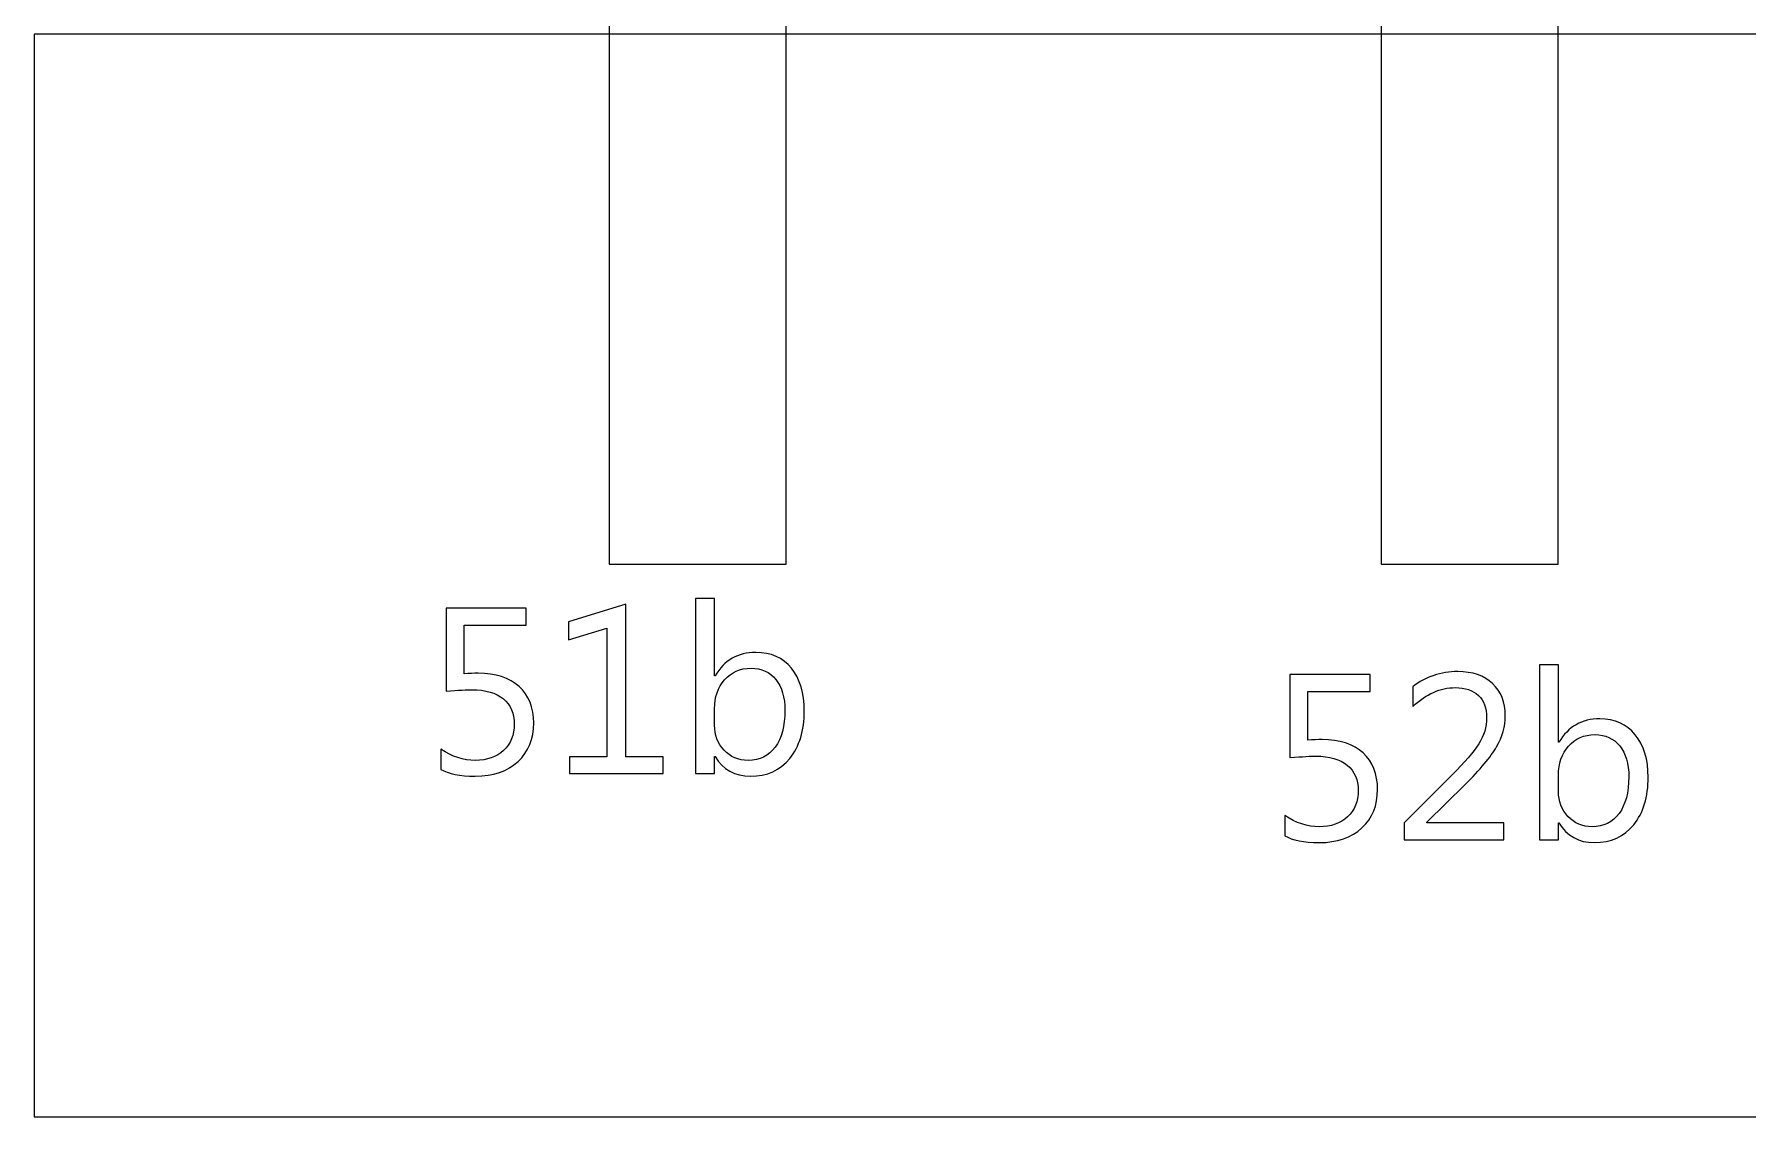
# Model space of a CAD drawing. Header units: centimetres. Extents: x -19.4 to 19.9, y -26.5 to 22.7.
# Drawn here: x 0.096 to 3.168, y -0.963 to 0.977 of the extents above; entities that cross this region are included whole.
import ezdxf

# ---------------------------------------------------------------- set-up
doc = ezdxf.new("R2010")
doc.units = ezdxf.units.CM
doc.header["$MEASUREMENT"] = 0
doc.layers.add('Camada 1', color=7, linetype='Continuous')

msp = doc.modelspace()

# ---------------------------------------------------------------- linework, layer by layer
at = {"layer": 'Camada 1', "color": 7, "lineweight": 9}
for points in [[(1.12695, 0.02724), (1.44435, 0.02724), (1.44435, 1.95096), (1.12695, 1.95096), (1.12695, 0.02724)], [(2.51095, 0.02724), (2.82835, 0.02724), (2.82835, 1.95096), (2.51095, 1.95096), (2.51095, 0.02724)], [(0.09623, -0.96332), (7.98655, -0.96332), (7.98655, 0.97702), (0.09623, 0.97702), (0.09623, -0.96332)]]:
    msp.add_lwpolyline(points, close=True, dxfattribs=at)
at = {"layer": 'Camada 1', "color": 7}
for points, knots in [([(0.82522, -0.3406), (0.82522, -0.3406), (0.82522, -0.30462), (0.82522, -0.30462), (0.82522, -0.30462), (0.84547, -0.31788), (0.86607, -0.32452), (0.88702, -0.32452), (0.88702, -0.32452), (0.90798, -0.32452), (0.92484, -0.31859), (0.93768, -0.30674), (0.93768, -0.30674), (0.95046, -0.29495), (0.95688, -0.27922), (0.95688, -0.25967), (0.95688, -0.25967), (0.95688, -0.24027), (0.95031, -0.2251), (0.93726, -0.21424), (0.93726, -0.21424), (0.92414, -0.20337), (0.90544, -0.19794), (0.88103, -0.19794), (0.88103, -0.19794), (0.87277, -0.19794), (0.85725, -0.19878), (0.83453, -0.20041), (0.83453, -0.20041), (0.83453, -0.20041), (0.83453, -0.05146), (0.83453, -0.05146), (0.83453, -0.05146), (0.83453, -0.05146), (0.97804, -0.05146), (0.97804, -0.05146), (0.97804, -0.05146), (0.97804, -0.05146), (0.97804, -0.08194), (0.97804, -0.08194), (0.97804, -0.08194), (0.97804, -0.08194), (0.8667, -0.08194), (0.8667, -0.08194), (0.8667, -0.08194), (0.8667, -0.08194), (0.8667, -0.16915), (0.8667, -0.16915), (0.8667, -0.16915), (0.87581, -0.16859), (0.8842, -0.1683), (0.89196, -0.1683), (0.89196, -0.1683), (0.92364, -0.1683), (0.9482, -0.17628), (0.96555, -0.19215), (0.96555, -0.19215), (0.98291, -0.20803), (0.99159, -0.22983), (0.99159, -0.25749), (0.99159, -0.25749), (0.99159, -0.28613), (0.98228, -0.30921), (0.96358, -0.32663), (0.96358, -0.32663), (0.94488, -0.34413), (0.9192, -0.35288), (0.88667, -0.35288), (0.88667, -0.35288), (0.85923, -0.35288), (0.83876, -0.34879), (0.82522, -0.3406)], [0, 0, 0, 0, 0.0526316, 0.0526316, 0.0526316, 0.0526316, 0.1052632, 0.1052632, 0.1052632, 0.1052632, 0.1578947, 0.1578947, 0.1578947, 0.1578947, 0.2105263, 0.2105263, 0.2105263, 0.2105263, 0.2631579, 0.2631579, 0.2631579, 0.2631579, 0.3157895, 0.3157895, 0.3157895, 0.3157895, 0.3684211, 0.3684211, 0.3684211, 0.3684211, 0.4210526, 0.4210526, 0.4210526, 0.4210526, 0.4736842, 0.4736842, 0.4736842, 0.4736842, 0.5263158, 0.5263158, 0.5263158, 0.5263158, 0.5789474, 0.5789474, 0.5789474, 0.5789474, 0.6315789, 0.6315789, 0.6315789, 0.6315789, 0.6842105, 0.6842105, 0.6842105, 0.6842105, 0.7368421, 0.7368421, 0.7368421, 0.7368421, 0.7894737, 0.7894737, 0.7894737, 0.7894737, 0.8421053, 0.8421053, 0.8421053, 0.8421053, 0.8947368, 0.8947368, 0.8947368, 0.8947368, 1, 1, 1, 1]), ([(1.22358, -0.3478), (1.22358, -0.3478), (1.05594, -0.3478), (1.05594, -0.3478), (1.05594, -0.3478), (1.05594, -0.3478), (1.05594, -0.31817), (1.05594, -0.31817), (1.05594, -0.31817), (1.05594, -0.31817), (1.12282, -0.31817), (1.12282, -0.31817), (1.12282, -0.31817), (1.12282, -0.31817), (1.12282, -0.08773), (1.12282, -0.08773), (1.12282, -0.08773), (1.12282, -0.08773), (1.05424, -0.10819), (1.05424, -0.10819), (1.05424, -0.10819), (1.05424, -0.10819), (1.05424, -0.07602), (1.05424, -0.07602), (1.05424, -0.07602), (1.05424, -0.07602), (1.15669, -0.04469), (1.15669, -0.04469), (1.15669, -0.04469), (1.15669, -0.04469), (1.15669, -0.31817), (1.15669, -0.31817), (1.15669, -0.31817), (1.15669, -0.31817), (1.22358, -0.31817), (1.22358, -0.31817), (1.22358, -0.31817), (1.22358, -0.31817), (1.22358, -0.3478), (1.22358, -0.3478)], [0, 0, 0, 0, 0.0909091, 0.0909091, 0.0909091, 0.0909091, 0.1818182, 0.1818182, 0.1818182, 0.1818182, 0.2727273, 0.2727273, 0.2727273, 0.2727273, 0.3636364, 0.3636364, 0.3636364, 0.3636364, 0.4545455, 0.4545455, 0.4545455, 0.4545455, 0.5454545, 0.5454545, 0.5454545, 0.5454545, 0.6363636, 0.6363636, 0.6363636, 0.6363636, 0.7272727, 0.7272727, 0.7272727, 0.7272727, 0.8181818, 0.8181818, 0.8181818, 0.8181818, 1, 1, 1, 1]), ([(1.31671, -0.31746), (1.31671, -0.31746), (1.31587, -0.31746), (1.31587, -0.31746), (1.31587, -0.31746), (1.31587, -0.31746), (1.31587, -0.3478), (1.31587, -0.3478), (1.31587, -0.3478), (1.31587, -0.3478), (1.282, -0.3478), (1.282, -0.3478), (1.282, -0.3478), (1.282, -0.3478), (1.282, -0.03453), (1.282, -0.03453), (1.282, -0.03453), (1.282, -0.03453), (1.31587, -0.03453), (1.31587, -0.03453), (1.31587, -0.03453), (1.31587, -0.03453), (1.31587, -0.1731), (1.31587, -0.1731), (1.31587, -0.1731), (1.31587, -0.1731), (1.31671, -0.1731), (1.31671, -0.1731), (1.31671, -0.1731), (1.33337, -0.14509), (1.35778, -0.13105), (1.38988, -0.13105), (1.38988, -0.13105), (1.41705, -0.13105), (1.43828, -0.1405), (1.45366, -0.15948), (1.45366, -0.15948), (1.46905, -0.17846), (1.47674, -0.20386), (1.47674, -0.23576), (1.47674, -0.23576), (1.47674, -0.27118), (1.46813, -0.29961), (1.45091, -0.32092), (1.45091, -0.32092), (1.43363, -0.34223), (1.41006, -0.35288), (1.38014, -0.35288), (1.38014, -0.35288), (1.3522, -0.35288), (1.33104, -0.3411), (1.31671, -0.31746)], [0, 0, 0, 0, 0.0714286, 0.0714286, 0.0714286, 0.0714286, 0.1428571, 0.1428571, 0.1428571, 0.1428571, 0.2142857, 0.2142857, 0.2142857, 0.2142857, 0.2857143, 0.2857143, 0.2857143, 0.2857143, 0.3571429, 0.3571429, 0.3571429, 0.3571429, 0.4285714, 0.4285714, 0.4285714, 0.4285714, 0.5, 0.5, 0.5, 0.5, 0.5714286, 0.5714286, 0.5714286, 0.5714286, 0.6428571, 0.6428571, 0.6428571, 0.6428571, 0.7142857, 0.7142857, 0.7142857, 0.7142857, 0.7857143, 0.7857143, 0.7857143, 0.7857143, 0.8571429, 0.8571429, 0.8571429, 0.8571429, 1, 1, 1, 1]), ([(2.82971, -0.43646), (2.82971, -0.43646), (2.82887, -0.43646), (2.82887, -0.43646), (2.82887, -0.43646), (2.82887, -0.43646), (2.82887, -0.4668), (2.82887, -0.4668), (2.82887, -0.4668), (2.82887, -0.4668), (2.795, -0.4668), (2.795, -0.4668), (2.795, -0.4668), (2.795, -0.4668), (2.795, -0.15353), (2.795, -0.15353), (2.795, -0.15353), (2.795, -0.15353), (2.82887, -0.15353), (2.82887, -0.15353), (2.82887, -0.15353), (2.82887, -0.15353), (2.82887, -0.2921), (2.82887, -0.2921), (2.82887, -0.2921), (2.82887, -0.2921), (2.82971, -0.2921), (2.82971, -0.2921), (2.82971, -0.2921), (2.84637, -0.26409), (2.87078, -0.25005), (2.90288, -0.25005), (2.90288, -0.25005), (2.93005, -0.25005), (2.95128, -0.2595), (2.96666, -0.27848), (2.96666, -0.27848), (2.98205, -0.29746), (2.98974, -0.32286), (2.98974, -0.35476), (2.98974, -0.35476), (2.98974, -0.39018), (2.98113, -0.41861), (2.96391, -0.43992), (2.96391, -0.43992), (2.94663, -0.46123), (2.92306, -0.47188), (2.89314, -0.47188), (2.89314, -0.47188), (2.8652, -0.47188), (2.84404, -0.4601), (2.82971, -0.43646)], [0, 0, 0, 0, 0.0714286, 0.0714286, 0.0714286, 0.0714286, 0.1428571, 0.1428571, 0.1428571, 0.1428571, 0.2142857, 0.2142857, 0.2142857, 0.2142857, 0.2857143, 0.2857143, 0.2857143, 0.2857143, 0.3571429, 0.3571429, 0.3571429, 0.3571429, 0.4285714, 0.4285714, 0.4285714, 0.4285714, 0.5, 0.5, 0.5, 0.5, 0.5714286, 0.5714286, 0.5714286, 0.5714286, 0.6428571, 0.6428571, 0.6428571, 0.6428571, 0.7142857, 0.7142857, 0.7142857, 0.7142857, 0.7857143, 0.7857143, 0.7857143, 0.7857143, 0.8571429, 0.8571429, 0.8571429, 0.8571429, 1, 1, 1, 1]), ([(1.31587, -0.2318), (1.31587, -0.2318), (1.31587, -0.26144), (1.31587, -0.26144), (1.31587, -0.26144), (1.31587, -0.27901), (1.32158, -0.29389), (1.33294, -0.30617), (1.33294, -0.30617), (1.3443, -0.31838), (1.35877, -0.32452), (1.37626, -0.32452), (1.37626, -0.32452), (1.3968, -0.32452), (1.41288, -0.31661), (1.42453, -0.30088), (1.42453, -0.30088), (1.43617, -0.28508), (1.44202, -0.2632), (1.44202, -0.23512), (1.44202, -0.23512), (1.44202, -0.21148), (1.43659, -0.19293), (1.42565, -0.17952), (1.42565, -0.17952), (1.41479, -0.16612), (1.40004, -0.15941), (1.38141, -0.15941), (1.38141, -0.15941), (1.36173, -0.15941), (1.34585, -0.16626), (1.33386, -0.18002), (1.33386, -0.18002), (1.32187, -0.19377), (1.31587, -0.21106), (1.31587, -0.2318)], [0, 0, 0, 0, 0.1, 0.1, 0.1, 0.1, 0.2, 0.2, 0.2, 0.2, 0.3, 0.3, 0.3, 0.3, 0.4, 0.4, 0.4, 0.4, 0.5, 0.5, 0.5, 0.5, 0.6, 0.6, 0.6, 0.6, 0.7, 0.7, 0.7, 0.7, 0.8, 0.8, 0.8, 0.8, 1, 1, 1, 1]), ([(2.33822, -0.4596), (2.33822, -0.4596), (2.33822, -0.42362), (2.33822, -0.42362), (2.33822, -0.42362), (2.35847, -0.43688), (2.37907, -0.44352), (2.40002, -0.44352), (2.40002, -0.44352), (2.42098, -0.44352), (2.43784, -0.43759), (2.45068, -0.42574), (2.45068, -0.42574), (2.46346, -0.41395), (2.46988, -0.39822), (2.46988, -0.37867), (2.46988, -0.37867), (2.46988, -0.35927), (2.46331, -0.3441), (2.45026, -0.33324), (2.45026, -0.33324), (2.43714, -0.32237), (2.41844, -0.31694), (2.39403, -0.31694), (2.39403, -0.31694), (2.38577, -0.31694), (2.37025, -0.31778), (2.34753, -0.31941), (2.34753, -0.31941), (2.34753, -0.31941), (2.34753, -0.17046), (2.34753, -0.17046), (2.34753, -0.17046), (2.34753, -0.17046), (2.49104, -0.17046), (2.49104, -0.17046), (2.49104, -0.17046), (2.49104, -0.17046), (2.49104, -0.20094), (2.49104, -0.20094), (2.49104, -0.20094), (2.49104, -0.20094), (2.3797, -0.20094), (2.3797, -0.20094), (2.3797, -0.20094), (2.3797, -0.20094), (2.3797, -0.28815), (2.3797, -0.28815), (2.3797, -0.28815), (2.38881, -0.28759), (2.3972, -0.2873), (2.40496, -0.2873), (2.40496, -0.2873), (2.43664, -0.2873), (2.4612, -0.29528), (2.47855, -0.31115), (2.47855, -0.31115), (2.49591, -0.32703), (2.50459, -0.34883), (2.50459, -0.37649), (2.50459, -0.37649), (2.50459, -0.40513), (2.49528, -0.42821), (2.47658, -0.44563), (2.47658, -0.44563), (2.45788, -0.46313), (2.4322, -0.47188), (2.39967, -0.47188), (2.39967, -0.47188), (2.37223, -0.47188), (2.35176, -0.46779), (2.33822, -0.4596)], [0, 0, 0, 0, 0.0526316, 0.0526316, 0.0526316, 0.0526316, 0.1052632, 0.1052632, 0.1052632, 0.1052632, 0.1578947, 0.1578947, 0.1578947, 0.1578947, 0.2105263, 0.2105263, 0.2105263, 0.2105263, 0.2631579, 0.2631579, 0.2631579, 0.2631579, 0.3157895, 0.3157895, 0.3157895, 0.3157895, 0.3684211, 0.3684211, 0.3684211, 0.3684211, 0.4210526, 0.4210526, 0.4210526, 0.4210526, 0.4736842, 0.4736842, 0.4736842, 0.4736842, 0.5263158, 0.5263158, 0.5263158, 0.5263158, 0.5789474, 0.5789474, 0.5789474, 0.5789474, 0.6315789, 0.6315789, 0.6315789, 0.6315789, 0.6842105, 0.6842105, 0.6842105, 0.6842105, 0.7368421, 0.7368421, 0.7368421, 0.7368421, 0.7894737, 0.7894737, 0.7894737, 0.7894737, 0.8421053, 0.8421053, 0.8421053, 0.8421053, 0.8947368, 0.8947368, 0.8947368, 0.8947368, 1, 1, 1, 1]), ([(2.73108, -0.4668), (2.73108, -0.4668), (2.55243, -0.4668), (2.55243, -0.4668), (2.55243, -0.4668), (2.55243, -0.4668), (2.55243, -0.43674), (2.55243, -0.43674), (2.55243, -0.43674), (2.55243, -0.43674), (2.63879, -0.3501), (2.63879, -0.3501), (2.63879, -0.3501), (2.66087, -0.32802), (2.67661, -0.30967), (2.68599, -0.29499), (2.68599, -0.29499), (2.69545, -0.28032), (2.70017, -0.26458), (2.70017, -0.24793), (2.70017, -0.24793), (2.70017, -0.23086), (2.6953, -0.21759), (2.6855, -0.20821), (2.6855, -0.20821), (2.67569, -0.19883), (2.66179, -0.19417), (2.64373, -0.19417), (2.64373, -0.19417), (2.61727, -0.19417), (2.59194, -0.20546), (2.56767, -0.22804), (2.56767, -0.22804), (2.56767, -0.22804), (2.56767, -0.19248), (2.56767, -0.19248), (2.56767, -0.19248), (2.59081, -0.17441), (2.61776, -0.16538), (2.64845, -0.16538), (2.64845, -0.16538), (2.67491, -0.16538), (2.69573, -0.17258), (2.7109, -0.1869), (2.7109, -0.1869), (2.72607, -0.20122), (2.73362, -0.22049), (2.73362, -0.24462), (2.73362, -0.24462), (2.73362, -0.2636), (2.7284, -0.28222), (2.71788, -0.30036), (2.71788, -0.30036), (2.70744, -0.31849), (2.6886, -0.341), (2.66144, -0.36788), (2.66144, -0.36788), (2.66144, -0.36788), (2.59307, -0.43547), (2.59307, -0.43547), (2.59307, -0.43547), (2.59307, -0.43547), (2.59307, -0.43632), (2.59307, -0.43632), (2.59307, -0.43632), (2.59307, -0.43632), (2.73108, -0.43632), (2.73108, -0.43632), (2.73108, -0.43632), (2.73108, -0.43632), (2.73108, -0.4668), (2.73108, -0.4668)], [0, 0, 0, 0, 0.0526316, 0.0526316, 0.0526316, 0.0526316, 0.1052632, 0.1052632, 0.1052632, 0.1052632, 0.1578947, 0.1578947, 0.1578947, 0.1578947, 0.2105263, 0.2105263, 0.2105263, 0.2105263, 0.2631579, 0.2631579, 0.2631579, 0.2631579, 0.3157895, 0.3157895, 0.3157895, 0.3157895, 0.3684211, 0.3684211, 0.3684211, 0.3684211, 0.4210526, 0.4210526, 0.4210526, 0.4210526, 0.4736842, 0.4736842, 0.4736842, 0.4736842, 0.5263158, 0.5263158, 0.5263158, 0.5263158, 0.5789474, 0.5789474, 0.5789474, 0.5789474, 0.6315789, 0.6315789, 0.6315789, 0.6315789, 0.6842105, 0.6842105, 0.6842105, 0.6842105, 0.7368421, 0.7368421, 0.7368421, 0.7368421, 0.7894737, 0.7894737, 0.7894737, 0.7894737, 0.8421053, 0.8421053, 0.8421053, 0.8421053, 0.8947368, 0.8947368, 0.8947368, 0.8947368, 1, 1, 1, 1]), ([(2.82887, -0.3508), (2.82887, -0.3508), (2.82887, -0.38044), (2.82887, -0.38044), (2.82887, -0.38044), (2.82887, -0.39801), (2.83458, -0.41289), (2.84594, -0.42517), (2.84594, -0.42517), (2.8573, -0.43738), (2.87177, -0.44352), (2.88926, -0.44352), (2.88926, -0.44352), (2.9098, -0.44352), (2.92588, -0.43561), (2.93753, -0.41988), (2.93753, -0.41988), (2.94917, -0.40408), (2.95502, -0.3822), (2.95502, -0.35412), (2.95502, -0.35412), (2.95502, -0.33048), (2.94959, -0.31193), (2.93865, -0.29852), (2.93865, -0.29852), (2.92779, -0.28512), (2.91304, -0.27841), (2.89441, -0.27841), (2.89441, -0.27841), (2.87473, -0.27841), (2.85885, -0.28526), (2.84686, -0.29902), (2.84686, -0.29902), (2.83487, -0.31277), (2.82887, -0.33006), (2.82887, -0.3508)], [0, 0, 0, 0, 0.1, 0.1, 0.1, 0.1, 0.2, 0.2, 0.2, 0.2, 0.3, 0.3, 0.3, 0.3, 0.4, 0.4, 0.4, 0.4, 0.5, 0.5, 0.5, 0.5, 0.6, 0.6, 0.6, 0.6, 0.7, 0.7, 0.7, 0.7, 0.8, 0.8, 0.8, 0.8, 1, 1, 1, 1])]:
    msp.add_open_spline(points, degree=3, knots=knots, dxfattribs=at)
at = {"layer": 'Camada 1', "color": 250, "lineweight": 9}
for points, knots in [([(0.82522, -0.3406), (0.82522, -0.3406), (0.82522, -0.30462), (0.82522, -0.30462), (0.82522, -0.30462), (0.84547, -0.31788), (0.86607, -0.32452), (0.88702, -0.32452), (0.88702, -0.32452), (0.90798, -0.32452), (0.92484, -0.31859), (0.93768, -0.30674), (0.93768, -0.30674), (0.95046, -0.29495), (0.95688, -0.27922), (0.95688, -0.25967), (0.95688, -0.25967), (0.95688, -0.24027), (0.95031, -0.2251), (0.93726, -0.21424), (0.93726, -0.21424), (0.92414, -0.20337), (0.90544, -0.19794), (0.88103, -0.19794), (0.88103, -0.19794), (0.87277, -0.19794), (0.85725, -0.19878), (0.83453, -0.20041), (0.83453, -0.20041), (0.83453, -0.20041), (0.83453, -0.05146), (0.83453, -0.05146), (0.83453, -0.05146), (0.83453, -0.05146), (0.97804, -0.05146), (0.97804, -0.05146), (0.97804, -0.05146), (0.97804, -0.05146), (0.97804, -0.08194), (0.97804, -0.08194), (0.97804, -0.08194), (0.97804, -0.08194), (0.8667, -0.08194), (0.8667, -0.08194), (0.8667, -0.08194), (0.8667, -0.08194), (0.8667, -0.16915), (0.8667, -0.16915), (0.8667, -0.16915), (0.87581, -0.16859), (0.8842, -0.1683), (0.89196, -0.1683), (0.89196, -0.1683), (0.92364, -0.1683), (0.9482, -0.17628), (0.96555, -0.19215), (0.96555, -0.19215), (0.98291, -0.20803), (0.99159, -0.22983), (0.99159, -0.25749), (0.99159, -0.25749), (0.99159, -0.28613), (0.98228, -0.30921), (0.96358, -0.32663), (0.96358, -0.32663), (0.94488, -0.34413), (0.9192, -0.35288), (0.88667, -0.35288), (0.88667, -0.35288), (0.85923, -0.35288), (0.83876, -0.34879), (0.82522, -0.3406)], [0, 0, 0, 0, 0.0526316, 0.0526316, 0.0526316, 0.0526316, 0.1052632, 0.1052632, 0.1052632, 0.1052632, 0.1578947, 0.1578947, 0.1578947, 0.1578947, 0.2105263, 0.2105263, 0.2105263, 0.2105263, 0.2631579, 0.2631579, 0.2631579, 0.2631579, 0.3157895, 0.3157895, 0.3157895, 0.3157895, 0.3684211, 0.3684211, 0.3684211, 0.3684211, 0.4210526, 0.4210526, 0.4210526, 0.4210526, 0.4736842, 0.4736842, 0.4736842, 0.4736842, 0.5263158, 0.5263158, 0.5263158, 0.5263158, 0.5789474, 0.5789474, 0.5789474, 0.5789474, 0.6315789, 0.6315789, 0.6315789, 0.6315789, 0.6842105, 0.6842105, 0.6842105, 0.6842105, 0.7368421, 0.7368421, 0.7368421, 0.7368421, 0.7894737, 0.7894737, 0.7894737, 0.7894737, 0.8421053, 0.8421053, 0.8421053, 0.8421053, 0.8947368, 0.8947368, 0.8947368, 0.8947368, 1, 1, 1, 1]), ([(1.22358, -0.3478), (1.22358, -0.3478), (1.05594, -0.3478), (1.05594, -0.3478), (1.05594, -0.3478), (1.05594, -0.3478), (1.05594, -0.31817), (1.05594, -0.31817), (1.05594, -0.31817), (1.05594, -0.31817), (1.12282, -0.31817), (1.12282, -0.31817), (1.12282, -0.31817), (1.12282, -0.31817), (1.12282, -0.08773), (1.12282, -0.08773), (1.12282, -0.08773), (1.12282, -0.08773), (1.05424, -0.10819), (1.05424, -0.10819), (1.05424, -0.10819), (1.05424, -0.10819), (1.05424, -0.07602), (1.05424, -0.07602), (1.05424, -0.07602), (1.05424, -0.07602), (1.15669, -0.04469), (1.15669, -0.04469), (1.15669, -0.04469), (1.15669, -0.04469), (1.15669, -0.31817), (1.15669, -0.31817), (1.15669, -0.31817), (1.15669, -0.31817), (1.22358, -0.31817), (1.22358, -0.31817), (1.22358, -0.31817), (1.22358, -0.31817), (1.22358, -0.3478), (1.22358, -0.3478)], [0, 0, 0, 0, 0.0909091, 0.0909091, 0.0909091, 0.0909091, 0.1818182, 0.1818182, 0.1818182, 0.1818182, 0.2727273, 0.2727273, 0.2727273, 0.2727273, 0.3636364, 0.3636364, 0.3636364, 0.3636364, 0.4545455, 0.4545455, 0.4545455, 0.4545455, 0.5454545, 0.5454545, 0.5454545, 0.5454545, 0.6363636, 0.6363636, 0.6363636, 0.6363636, 0.7272727, 0.7272727, 0.7272727, 0.7272727, 0.8181818, 0.8181818, 0.8181818, 0.8181818, 1, 1, 1, 1]), ([(1.31671, -0.31746), (1.31671, -0.31746), (1.31587, -0.31746), (1.31587, -0.31746), (1.31587, -0.31746), (1.31587, -0.31746), (1.31587, -0.3478), (1.31587, -0.3478), (1.31587, -0.3478), (1.31587, -0.3478), (1.282, -0.3478), (1.282, -0.3478), (1.282, -0.3478), (1.282, -0.3478), (1.282, -0.03453), (1.282, -0.03453), (1.282, -0.03453), (1.282, -0.03453), (1.31587, -0.03453), (1.31587, -0.03453), (1.31587, -0.03453), (1.31587, -0.03453), (1.31587, -0.1731), (1.31587, -0.1731), (1.31587, -0.1731), (1.31587, -0.1731), (1.31671, -0.1731), (1.31671, -0.1731), (1.31671, -0.1731), (1.33337, -0.14509), (1.35778, -0.13105), (1.38988, -0.13105), (1.38988, -0.13105), (1.41705, -0.13105), (1.43828, -0.1405), (1.45366, -0.15948), (1.45366, -0.15948), (1.46905, -0.17846), (1.47674, -0.20386), (1.47674, -0.23576), (1.47674, -0.23576), (1.47674, -0.27118), (1.46813, -0.29961), (1.45091, -0.32092), (1.45091, -0.32092), (1.43363, -0.34223), (1.41006, -0.35288), (1.38014, -0.35288), (1.38014, -0.35288), (1.3522, -0.35288), (1.33104, -0.3411), (1.31671, -0.31746)], [0, 0, 0, 0, 0.0714286, 0.0714286, 0.0714286, 0.0714286, 0.1428571, 0.1428571, 0.1428571, 0.1428571, 0.2142857, 0.2142857, 0.2142857, 0.2142857, 0.2857143, 0.2857143, 0.2857143, 0.2857143, 0.3571429, 0.3571429, 0.3571429, 0.3571429, 0.4285714, 0.4285714, 0.4285714, 0.4285714, 0.5, 0.5, 0.5, 0.5, 0.5714286, 0.5714286, 0.5714286, 0.5714286, 0.6428571, 0.6428571, 0.6428571, 0.6428571, 0.7142857, 0.7142857, 0.7142857, 0.7142857, 0.7857143, 0.7857143, 0.7857143, 0.7857143, 0.8571429, 0.8571429, 0.8571429, 0.8571429, 1, 1, 1, 1]), ([(2.82971, -0.43646), (2.82971, -0.43646), (2.82887, -0.43646), (2.82887, -0.43646), (2.82887, -0.43646), (2.82887, -0.43646), (2.82887, -0.4668), (2.82887, -0.4668), (2.82887, -0.4668), (2.82887, -0.4668), (2.795, -0.4668), (2.795, -0.4668), (2.795, -0.4668), (2.795, -0.4668), (2.795, -0.15353), (2.795, -0.15353), (2.795, -0.15353), (2.795, -0.15353), (2.82887, -0.15353), (2.82887, -0.15353), (2.82887, -0.15353), (2.82887, -0.15353), (2.82887, -0.2921), (2.82887, -0.2921), (2.82887, -0.2921), (2.82887, -0.2921), (2.82971, -0.2921), (2.82971, -0.2921), (2.82971, -0.2921), (2.84637, -0.26409), (2.87078, -0.25005), (2.90288, -0.25005), (2.90288, -0.25005), (2.93005, -0.25005), (2.95128, -0.2595), (2.96666, -0.27848), (2.96666, -0.27848), (2.98205, -0.29746), (2.98974, -0.32286), (2.98974, -0.35476), (2.98974, -0.35476), (2.98974, -0.39018), (2.98113, -0.41861), (2.96391, -0.43992), (2.96391, -0.43992), (2.94663, -0.46123), (2.92306, -0.47188), (2.89314, -0.47188), (2.89314, -0.47188), (2.8652, -0.47188), (2.84404, -0.4601), (2.82971, -0.43646)], [0, 0, 0, 0, 0.0714286, 0.0714286, 0.0714286, 0.0714286, 0.1428571, 0.1428571, 0.1428571, 0.1428571, 0.2142857, 0.2142857, 0.2142857, 0.2142857, 0.2857143, 0.2857143, 0.2857143, 0.2857143, 0.3571429, 0.3571429, 0.3571429, 0.3571429, 0.4285714, 0.4285714, 0.4285714, 0.4285714, 0.5, 0.5, 0.5, 0.5, 0.5714286, 0.5714286, 0.5714286, 0.5714286, 0.6428571, 0.6428571, 0.6428571, 0.6428571, 0.7142857, 0.7142857, 0.7142857, 0.7142857, 0.7857143, 0.7857143, 0.7857143, 0.7857143, 0.8571429, 0.8571429, 0.8571429, 0.8571429, 1, 1, 1, 1]), ([(1.31587, -0.2318), (1.31587, -0.2318), (1.31587, -0.26144), (1.31587, -0.26144), (1.31587, -0.26144), (1.31587, -0.27901), (1.32158, -0.29389), (1.33294, -0.30617), (1.33294, -0.30617), (1.3443, -0.31838), (1.35877, -0.32452), (1.37626, -0.32452), (1.37626, -0.32452), (1.3968, -0.32452), (1.41288, -0.31661), (1.42453, -0.30088), (1.42453, -0.30088), (1.43617, -0.28508), (1.44202, -0.2632), (1.44202, -0.23512), (1.44202, -0.23512), (1.44202, -0.21148), (1.43659, -0.19293), (1.42565, -0.17952), (1.42565, -0.17952), (1.41479, -0.16612), (1.40004, -0.15941), (1.38141, -0.15941), (1.38141, -0.15941), (1.36173, -0.15941), (1.34585, -0.16626), (1.33386, -0.18002), (1.33386, -0.18002), (1.32187, -0.19377), (1.31587, -0.21106), (1.31587, -0.2318)], [0, 0, 0, 0, 0.1, 0.1, 0.1, 0.1, 0.2, 0.2, 0.2, 0.2, 0.3, 0.3, 0.3, 0.3, 0.4, 0.4, 0.4, 0.4, 0.5, 0.5, 0.5, 0.5, 0.6, 0.6, 0.6, 0.6, 0.7, 0.7, 0.7, 0.7, 0.8, 0.8, 0.8, 0.8, 1, 1, 1, 1]), ([(2.33822, -0.4596), (2.33822, -0.4596), (2.33822, -0.42362), (2.33822, -0.42362), (2.33822, -0.42362), (2.35847, -0.43688), (2.37907, -0.44352), (2.40002, -0.44352), (2.40002, -0.44352), (2.42098, -0.44352), (2.43784, -0.43759), (2.45068, -0.42574), (2.45068, -0.42574), (2.46346, -0.41395), (2.46988, -0.39822), (2.46988, -0.37867), (2.46988, -0.37867), (2.46988, -0.35927), (2.46331, -0.3441), (2.45026, -0.33324), (2.45026, -0.33324), (2.43714, -0.32237), (2.41844, -0.31694), (2.39403, -0.31694), (2.39403, -0.31694), (2.38577, -0.31694), (2.37025, -0.31778), (2.34753, -0.31941), (2.34753, -0.31941), (2.34753, -0.31941), (2.34753, -0.17046), (2.34753, -0.17046), (2.34753, -0.17046), (2.34753, -0.17046), (2.49104, -0.17046), (2.49104, -0.17046), (2.49104, -0.17046), (2.49104, -0.17046), (2.49104, -0.20094), (2.49104, -0.20094), (2.49104, -0.20094), (2.49104, -0.20094), (2.3797, -0.20094), (2.3797, -0.20094), (2.3797, -0.20094), (2.3797, -0.20094), (2.3797, -0.28815), (2.3797, -0.28815), (2.3797, -0.28815), (2.38881, -0.28759), (2.3972, -0.2873), (2.40496, -0.2873), (2.40496, -0.2873), (2.43664, -0.2873), (2.4612, -0.29528), (2.47855, -0.31115), (2.47855, -0.31115), (2.49591, -0.32703), (2.50459, -0.34883), (2.50459, -0.37649), (2.50459, -0.37649), (2.50459, -0.40513), (2.49528, -0.42821), (2.47658, -0.44563), (2.47658, -0.44563), (2.45788, -0.46313), (2.4322, -0.47188), (2.39967, -0.47188), (2.39967, -0.47188), (2.37223, -0.47188), (2.35176, -0.46779), (2.33822, -0.4596)], [0, 0, 0, 0, 0.0526316, 0.0526316, 0.0526316, 0.0526316, 0.1052632, 0.1052632, 0.1052632, 0.1052632, 0.1578947, 0.1578947, 0.1578947, 0.1578947, 0.2105263, 0.2105263, 0.2105263, 0.2105263, 0.2631579, 0.2631579, 0.2631579, 0.2631579, 0.3157895, 0.3157895, 0.3157895, 0.3157895, 0.3684211, 0.3684211, 0.3684211, 0.3684211, 0.4210526, 0.4210526, 0.4210526, 0.4210526, 0.4736842, 0.4736842, 0.4736842, 0.4736842, 0.5263158, 0.5263158, 0.5263158, 0.5263158, 0.5789474, 0.5789474, 0.5789474, 0.5789474, 0.6315789, 0.6315789, 0.6315789, 0.6315789, 0.6842105, 0.6842105, 0.6842105, 0.6842105, 0.7368421, 0.7368421, 0.7368421, 0.7368421, 0.7894737, 0.7894737, 0.7894737, 0.7894737, 0.8421053, 0.8421053, 0.8421053, 0.8421053, 0.8947368, 0.8947368, 0.8947368, 0.8947368, 1, 1, 1, 1]), ([(2.73108, -0.4668), (2.73108, -0.4668), (2.55243, -0.4668), (2.55243, -0.4668), (2.55243, -0.4668), (2.55243, -0.4668), (2.55243, -0.43674), (2.55243, -0.43674), (2.55243, -0.43674), (2.55243, -0.43674), (2.63879, -0.3501), (2.63879, -0.3501), (2.63879, -0.3501), (2.66087, -0.32802), (2.67661, -0.30967), (2.68599, -0.29499), (2.68599, -0.29499), (2.69545, -0.28032), (2.70017, -0.26458), (2.70017, -0.24793), (2.70017, -0.24793), (2.70017, -0.23086), (2.6953, -0.21759), (2.6855, -0.20821), (2.6855, -0.20821), (2.67569, -0.19883), (2.66179, -0.19417), (2.64373, -0.19417), (2.64373, -0.19417), (2.61727, -0.19417), (2.59194, -0.20546), (2.56767, -0.22804), (2.56767, -0.22804), (2.56767, -0.22804), (2.56767, -0.19248), (2.56767, -0.19248), (2.56767, -0.19248), (2.59081, -0.17441), (2.61776, -0.16538), (2.64845, -0.16538), (2.64845, -0.16538), (2.67491, -0.16538), (2.69573, -0.17258), (2.7109, -0.1869), (2.7109, -0.1869), (2.72607, -0.20122), (2.73362, -0.22049), (2.73362, -0.24462), (2.73362, -0.24462), (2.73362, -0.2636), (2.7284, -0.28222), (2.71788, -0.30036), (2.71788, -0.30036), (2.70744, -0.31849), (2.6886, -0.341), (2.66144, -0.36788), (2.66144, -0.36788), (2.66144, -0.36788), (2.59307, -0.43547), (2.59307, -0.43547), (2.59307, -0.43547), (2.59307, -0.43547), (2.59307, -0.43632), (2.59307, -0.43632), (2.59307, -0.43632), (2.59307, -0.43632), (2.73108, -0.43632), (2.73108, -0.43632), (2.73108, -0.43632), (2.73108, -0.43632), (2.73108, -0.4668), (2.73108, -0.4668)], [0, 0, 0, 0, 0.0526316, 0.0526316, 0.0526316, 0.0526316, 0.1052632, 0.1052632, 0.1052632, 0.1052632, 0.1578947, 0.1578947, 0.1578947, 0.1578947, 0.2105263, 0.2105263, 0.2105263, 0.2105263, 0.2631579, 0.2631579, 0.2631579, 0.2631579, 0.3157895, 0.3157895, 0.3157895, 0.3157895, 0.3684211, 0.3684211, 0.3684211, 0.3684211, 0.4210526, 0.4210526, 0.4210526, 0.4210526, 0.4736842, 0.4736842, 0.4736842, 0.4736842, 0.5263158, 0.5263158, 0.5263158, 0.5263158, 0.5789474, 0.5789474, 0.5789474, 0.5789474, 0.6315789, 0.6315789, 0.6315789, 0.6315789, 0.6842105, 0.6842105, 0.6842105, 0.6842105, 0.7368421, 0.7368421, 0.7368421, 0.7368421, 0.7894737, 0.7894737, 0.7894737, 0.7894737, 0.8421053, 0.8421053, 0.8421053, 0.8421053, 0.8947368, 0.8947368, 0.8947368, 0.8947368, 1, 1, 1, 1]), ([(2.82887, -0.3508), (2.82887, -0.3508), (2.82887, -0.38044), (2.82887, -0.38044), (2.82887, -0.38044), (2.82887, -0.39801), (2.83458, -0.41289), (2.84594, -0.42517), (2.84594, -0.42517), (2.8573, -0.43738), (2.87177, -0.44352), (2.88926, -0.44352), (2.88926, -0.44352), (2.9098, -0.44352), (2.92588, -0.43561), (2.93753, -0.41988), (2.93753, -0.41988), (2.94917, -0.40408), (2.95502, -0.3822), (2.95502, -0.35412), (2.95502, -0.35412), (2.95502, -0.33048), (2.94959, -0.31193), (2.93865, -0.29852), (2.93865, -0.29852), (2.92779, -0.28512), (2.91304, -0.27841), (2.89441, -0.27841), (2.89441, -0.27841), (2.87473, -0.27841), (2.85885, -0.28526), (2.84686, -0.29902), (2.84686, -0.29902), (2.83487, -0.31277), (2.82887, -0.33006), (2.82887, -0.3508)], [0, 0, 0, 0, 0.1, 0.1, 0.1, 0.1, 0.2, 0.2, 0.2, 0.2, 0.3, 0.3, 0.3, 0.3, 0.4, 0.4, 0.4, 0.4, 0.5, 0.5, 0.5, 0.5, 0.6, 0.6, 0.6, 0.6, 0.7, 0.7, 0.7, 0.7, 0.8, 0.8, 0.8, 0.8, 1, 1, 1, 1])]:
    msp.add_open_spline(points, degree=3, knots=knots, dxfattribs=at)

doc.saveas('drawing.dxf')
